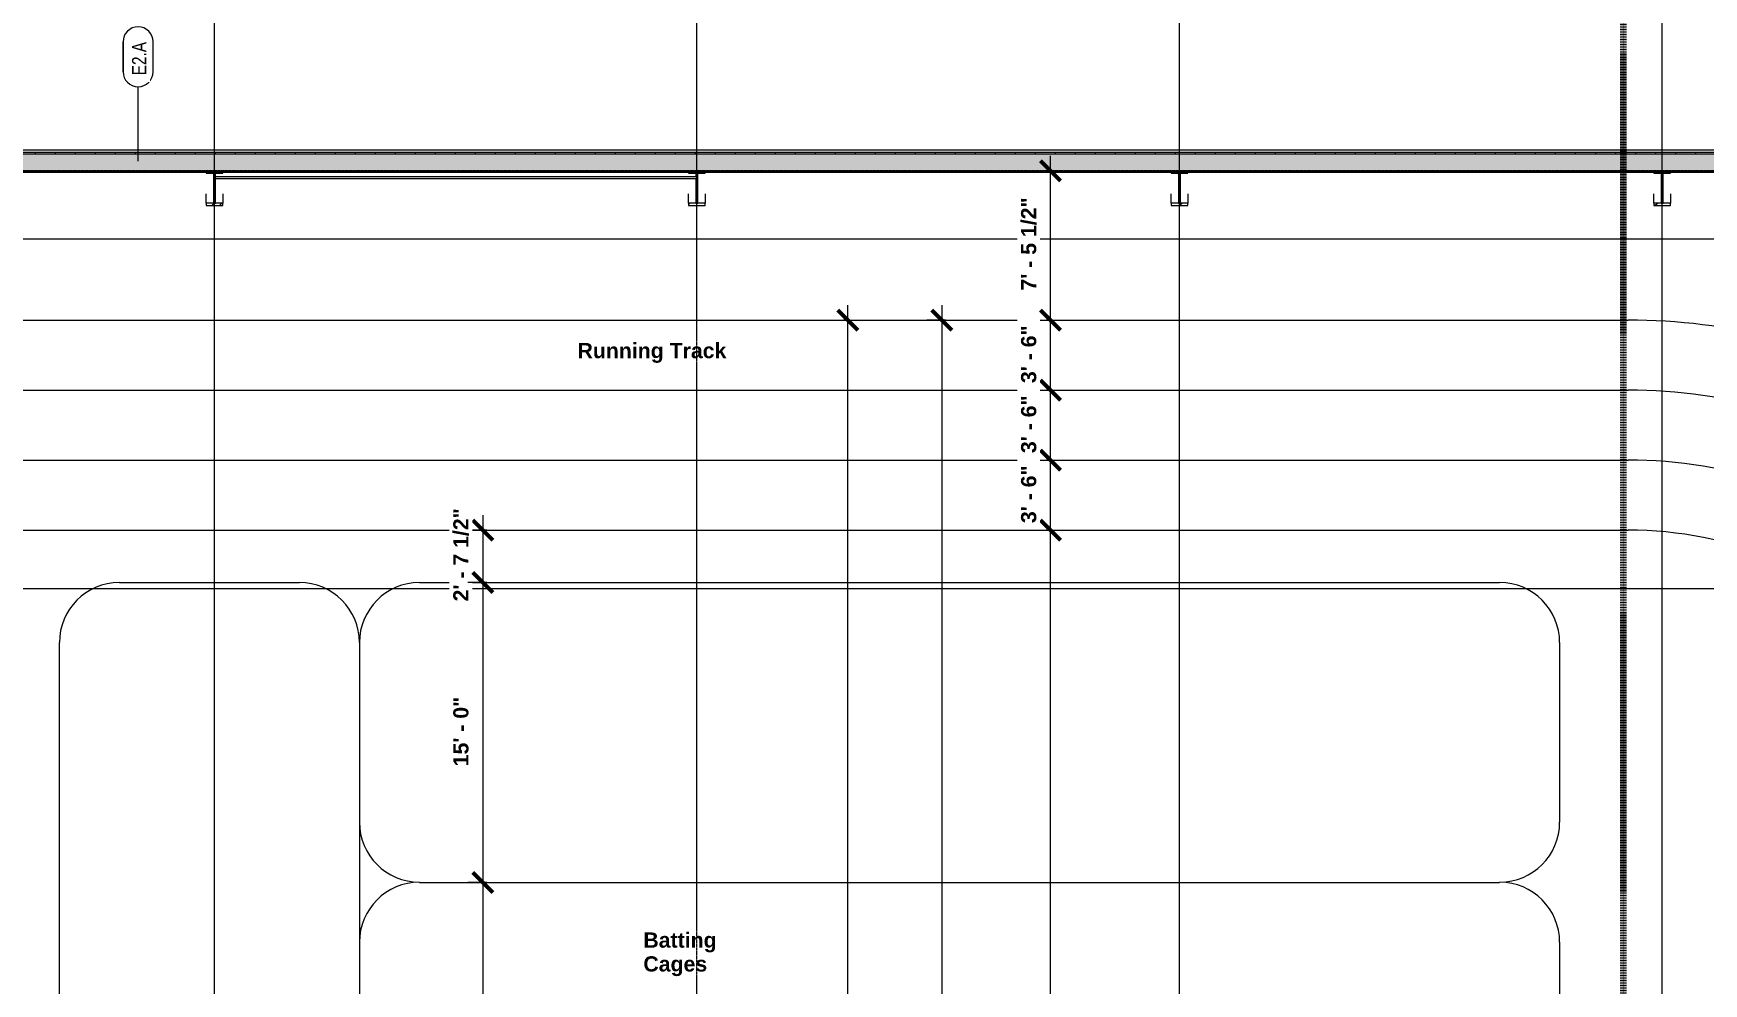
# Model space of a CAD drawing. Header units: inches. Extents: x 21592 to 24810, y -23179 to -20467.
# Drawn here: x 23267 to 24269, y -21622 to -21052 of the extents above; entities that cross this region are included whole.
import ezdxf

# ---------------------------------------------------------------- set-up
doc = ezdxf.new("R2010")
doc.units = ezdxf.units.IN
doc.header["$MEASUREMENT"] = 0
doc.linetypes.add('Dash', pattern=[0.25, 0.125, -0.125])
doc.linetypes.add('Grid Line 1_2_', pattern=[0.875, 0.5, -0.125, 0.125, -0.125])
for name, color, linetype, lineweight in [('A-ANNO-DIMS', 211, 'Continuous', 9), ('A-ANNO-DIMS-96', 211, 'Continuous', 9), ('A-ANNO-MATC', 214, 'Dash', 140), ('A-FLOR-OTLN', 90, 'Continuous', 140), ('A-WALL', 113, 'Continuous', 20), ('A-WALL-IDEN', 211, 'Continuous', 9), ('A-WALL-PATT', 111, 'Continuous', 50), ('G-ANNO-SYMB', 111, 'Continuous', 9), ('G-ANNO-TEXT', 231, 'Continuous', 9), ('S-BEAM', 12, 'Continuous', 20), ('S-GRID', 1, 'Continuous', 9)]:
    doc.layers.add(name, color=color, linetype=linetype, lineweight=lineweight)
doc.styles.add('Arial_B', font='arialbd.ttf', dxfattribs={"height": 9.132806})
doc.styles.add('Century Gothic_1', font='GOTHIC.TTF', dxfattribs={"width": 0.8, "height": 8.622671})
doc.dimstyles.new('OD_Dimension_1', dxfattribs={"dimscale": 12, "dimtxt": 9, "dimasz": 1, "dimexe": 0.75, "dimexo": 0.5, "dimgap": 0.5, "dimtad": 1, "dimdec": 4, "dimrnd": 0.0625, "dimzin": 3, "dimdsep": 46, "dimlunit": 4, "dimtxsty": 'Arial_B', "dimblk1": 'OBLIQUE', "dimblk2": 'OBLIQUE', "dimsah": 1, "dimcen": 0.09, "dimdle": 0.75, "dimazin": 0, "dimtfac": 1, "dimtdec": 4, "dimtix": 1, "dimtmove": 0, "dimatfit": 3, "dimfxl": 1, "dimtvp": 1, "dimtfill": 1, "dimfrac": 2, "dimtolj": 1, "dimtzin": 0, "dimlwd": 13, "dimlwe": 13, "dimarcsym": 2})
pattern_1 = [(225, (24243.89, -22360.053), (9.503515, -9.503515), []), (225, (24243.89, -22374.453), (9.503515, -9.503515), [])]
pattern_2 = [(225, (23954.39, -22360.053), (9.503515, -9.503515), []), (225, (23954.39, -22374.453), (9.503515, -9.503515), [])]
pattern_3 = [(225, (23664.89, -22360.053), (9.503515, -9.503515), []), (225, (23664.89, -22374.453), (9.503515, -9.503515), [])]
pattern_4 = [(225, (23375.39, -22360.053), (9.503515, -9.503515), []), (225, (23375.39, -22374.453), (9.503515, -9.503515), [])]

# ---------------------------------------------------------------- blocks, each defined once
blk = doc.blocks.new('columns and girder2 - one-1334686-Enlarged First Floor Plan _West_')
at = {"layer": 'S-BEAM', "lineweight": 9}
h = blk.add_hatch(dxfattribs=at)
h.set_pattern_fill('FP_20', color=8, style=0, pattern_type=2)
h.set_pattern_definition(pattern_1)
h.paths.add_polyline_path([(-5, -0.5), (-5, -2), (5, -2), (5, -0.5)], flags=0)
h.paths.add_polyline_path([(-5, -17), (-5, -18.5), (5, -18.5), (5, -17)], flags=0)
h.paths.add_polyline_path([(5, -1204.9), (-5, -1204.9), (-5, -1206.4), (5, -1206.4)], flags=0)
h.paths.add_polyline_path([(5, -1224.3), (-5, -1224.3), (-5, -1225), (5, -1225)], flags=0)
h = blk.add_hatch(dxfattribs=at)
h.set_pattern_fill('FP_20', color=8, style=0, pattern_type=2)
h.set_pattern_definition(pattern_1)
h.paths.add_polyline_path([(-0.6, -2), (-0.6, -17), (0.6, -17), (0.6, -2)], flags=0)
h.paths.add_polyline_path([(0.6, -1206.4), (-0.6, -1206.4), (-0.6, -1224.3), (0.6, -1224.3)], flags=0)
at = {"layer": 'S-BEAM', "color": 7}
for p, q in [((5, -1204.9), (-5, -1204.9)), ((-5, -1204.9), (-5, -1206.4)), ((-5, -1206.4), (5, -1206.4)), ((0.6, -1206.4), (-0.6, -1206.4)), ((-0.6, -1206.4), (-0.6, -1224.3)), ((0.6, -1224.3), (0.6, -1206.4)), ((5, -1206.4), (5, -1204.9)), ((5, -1224.3), (-5, -1224.3)), ((-5, -1224.3), (-5, -1225)), ((-0.6, -1224.3), (0.6, -1224.3)), ((5, -1225), (5, -1224.3))]:
    blk.add_line(p, q, dxfattribs=at)
at = {"layer": 'S-BEAM', "color": 43, "lineweight": 13}
for p, q in [((-5, -1211.9), (-5, -1206.4)), ((5, -1206.4), (5, -1211.9))]:
    blk.add_line(p, q, dxfattribs=at)
blk = doc.blocks.new('columns and girder2 - one-V15-Enlarged First Floor Plan _West_')
at = {"layer": 'S-BEAM', "lineweight": 9}
h = blk.add_hatch(dxfattribs=at)
h.set_pattern_fill('FP_21', color=8, style=0, pattern_type=2)
h.set_pattern_definition(pattern_2)
h.paths.add_polyline_path([(-5, -0.5), (-5, -2), (5, -2), (5, -0.5)], flags=0)
h.paths.add_polyline_path([(-5, -17), (-5, -18.5), (5, -18.5), (5, -17)], flags=0)
h.paths.add_polyline_path([(5, -1204.9), (-5, -1204.9), (-5, -1206.4), (5, -1206.4)], flags=0)
h.paths.add_polyline_path([(5, -1224.3), (-5, -1224.3), (-5, -1225), (5, -1225)], flags=0)
h = blk.add_hatch(dxfattribs=at)
h.set_pattern_fill('FP_21', color=8, style=0, pattern_type=2)
h.set_pattern_definition(pattern_2)
h.paths.add_polyline_path([(0.6, -2), (-0.6, -2), (-0.6, -17), (0.6, -17)], flags=0)
h.paths.add_polyline_path([(-0.6, -1206.4), (-0.6, -1224.3), (0.6, -1224.3), (0.6, -1206.4)], flags=0)
at = {"layer": 'S-BEAM', "color": 7}
for p, q in [((5, -1204.9), (-5, -1204.9)), ((-5, -1204.9), (-5, -1206.4)), ((-5, -1206.4), (5, -1206.4)), ((0.6, -1206.4), (-0.6, -1206.4)), ((-0.6, -1206.4), (-0.6, -1224.3)), ((0.6, -1224.3), (0.6, -1206.4)), ((5, -1206.4), (5, -1204.9)), ((5, -1224.3), (-5, -1224.3)), ((-5, -1224.3), (-5, -1225)), ((-0.6, -1224.3), (0.6, -1224.3)), ((5, -1225), (5, -1224.3))]:
    blk.add_line(p, q, dxfattribs=at)
at = {"layer": 'S-BEAM', "color": 43, "lineweight": 13}
for p, q in [((-5, -1211.9), (-5, -1206.4)), ((5, -1206.4), (5, -1211.9))]:
    blk.add_line(p, q, dxfattribs=at)
blk = doc.blocks.new('columns and girder2 - one-V16-Enlarged First Floor Plan _West_')
at = {"layer": 'S-BEAM', "lineweight": 9}
h = blk.add_hatch(dxfattribs=at)
h.set_pattern_fill('FP_22', color=8, style=0, pattern_type=2)
h.set_pattern_definition(pattern_3)
h.paths.add_polyline_path([(-5, -0.5), (-5, -2), (5, -2), (5, -0.5)], flags=0)
h.paths.add_polyline_path([(-5, -17), (-5, -18.5), (5, -18.5), (5, -17), (1.2, -17)], flags=0)
h.paths.add_polyline_path([(1.2, -1204.9), (-5, -1204.9), (-5, -1206.4), (5, -1206.4), (5, -1204.9)], flags=0)
h.paths.add_polyline_path([(5, -1224.3), (-5, -1224.3), (-5, -1225), (5, -1225)], flags=0)
h = blk.add_hatch(dxfattribs=at)
h.set_pattern_fill('FP_22', color=8, style=0, pattern_type=2)
h.set_pattern_definition(pattern_3)
h.paths.add_polyline_path([(0.6, -2), (-0.6, -2), (-0.6, -17), (0.6, -17), (0.6, -5.7), (0, -5.7), (-0.2, -5.6), (-0.3, -5.4), (-0.4, -5.2), (-0.3, -5), (-0.2, -4.8), (-0.1, -4.8), (0.1, -4.7), (0.6, -4.7), (0.6, -3.9)], flags=0)
h.paths.add_polyline_path([(-0.6, -1206.4), (-0.6, -1224.3), (0.6, -1224.3), (0.6, -1222.3), (0, -1222.2), (-0.3, -1222.1), (-0.4, -1221.8), (-0.3, -1221.4), (0, -1221.3), (0.6, -1221.3), (0.6, -1206.4)], flags=0)
at = {"layer": 'S-BEAM', "color": 7}
for p, q in [((5, -1204.9), (-5, -1204.9)), ((-5, -1204.9), (-5, -1206.4)), ((-5, -1206.4), (5, -1206.4)), ((0.6, -1206.4), (-0.6, -1206.4)), ((-0.6, -1206.4), (-0.6, -1224.3)), ((0.6, -1221.3), (0.6, -1206.4)), ((5, -1206.4), (5, -1204.9)), ((0.6, -1224.3), (0.6, -1222.3)), ((5, -1224.3), (-5, -1224.3)), ((-5, -1224.3), (-5, -1225)), ((-0.6, -1224.3), (0.6, -1224.3)), ((5, -1225), (5, -1224.3))]:
    blk.add_line(p, q, dxfattribs=at)
at = {"layer": 'S-BEAM', "color": 43, "lineweight": 13}
for p, q in [((-5, -1211.9), (-5, -1206.4)), ((5, -1206.4), (5, -1211.9))]:
    blk.add_line(p, q, dxfattribs=at)
blk = doc.blocks.new('columns and girder2 - one-V17-Enlarged First Floor Plan _West_')
at = {"layer": 'S-BEAM', "lineweight": 9}
h = blk.add_hatch(dxfattribs=at)
h.set_pattern_fill('FP_23', color=8, style=0, pattern_type=2)
h.set_pattern_definition(pattern_4)
h.paths.add_polyline_path([(-5, -0.5), (-5, -2), (5, -2), (5, -0.5)], flags=0)
h.paths.add_polyline_path([(-5, -17), (-5, -18.5), (5, -18.5), (5, -17)], flags=0)
h.paths.add_polyline_path([(-5, -1204.9), (-5, -1206.4), (5, -1206.4), (5, -1204.9)], flags=0)
h.paths.add_polyline_path([(5, -1224.3), (-5, -1224.3), (-5, -1225), (5, -1225)], flags=0)
h = blk.add_hatch(dxfattribs=at)
h.set_pattern_fill('FP_23', color=8, style=0, pattern_type=2)
h.set_pattern_definition(pattern_4)
h.paths.add_polyline_path([(0.6, -2), (-0.6, -2), (-0.6, -4.7), (0, -4.7), (0.3, -4.9), (0.4, -5.3), (0.3, -5.6), (0, -5.7), (-0.6, -5.7), (-0.6, -17), (0.6, -17), (0.6, -3.9)], flags=0)
h.paths.add_polyline_path([(-0.6, -1206.4), (-0.6, -1221.3), (-0.3, -1221.3), (0, -1221.4), (0.1, -1221.8), (0, -1222.1), (-0.3, -1222.3), (-0.6, -1222.3), (-0.6, -1224.3), (0.6, -1224.3), (0.6, -1206.4)], flags=0)
at = {"layer": 'S-BEAM', "color": 7}
for p, q in [((5, -1204.9), (-5, -1204.9)), ((-5, -1204.9), (-5, -1206.4)), ((-5, -1206.4), (5, -1206.4)), ((0.6, -1206.4), (-0.6, -1206.4)), ((-0.6, -1206.4), (-0.6, -1221.3)), ((0.6, -1224.3), (0.6, -1206.4)), ((5, -1206.4), (5, -1204.9)), ((-0.6, -1222.3), (-0.6, -1224.3)), ((5, -1224.3), (-5, -1224.3)), ((-5, -1224.3), (-5, -1225)), ((-0.6, -1224.3), (0.6, -1224.3)), ((5, -1225), (5, -1224.3))]:
    blk.add_line(p, q, dxfattribs=at)
at = {"layer": 'S-BEAM', "color": 43, "lineweight": 13}
for p, q in [((-5, -1211.9), (-5, -1206.4)), ((5, -1206.4), (5, -1211.9))]:
    blk.add_line(p, q, dxfattribs=at)
blk = doc.blocks.new('Round Bar - 1_-1262143-Enlarged First Floor Plan _West_')
at = {"layer": 'S-BEAM', "color": 43, "lineweight": 13}
for p, q in [((23520.7, -21137.8), (23375.7, -21137.8)), ((23375.7, -21138.8), (23520.7, -21138.8))]:
    blk.add_line(p, q, dxfattribs=at)
for start_param, end_param in [(0, 3.141593), (3.141593, 6.283185)]:
    blk.add_ellipse((23375.7, -21138.3), major_axis=(0, 0.5), ratio=0.802206, start_param=start_param, end_param=end_param, dxfattribs=at)
blk = doc.blocks.new('Round Bar - 1_-1262172-Enlarged First Floor Plan _West_')
at = {"layer": 'S-BEAM', "color": 43, "lineweight": 13}
for p, q in [((23664.9, -21137.8), (23519.9, -21137.8)), ((23519.9, -21138.8), (23664.9, -21138.8))]:
    blk.add_line(p, q, dxfattribs=at)
for start_param, end_param in [(0, 3.141593), (3.141593, 6.283185)]:
    blk.add_ellipse((23664.9, -21138.3), major_axis=(0, 0.5), ratio=0.802206, start_param=start_param, end_param=end_param, dxfattribs=at)
blk = doc.blocks.new('Wall Tag - 1_4_-1369832-Enlarged First Floor Plan _West_')
at = {"layer": 'A-WALL-IDEN', "color": 153}
for p, q in [((-0.082, 0.097), (0.105, 0.097)), ((0.105, 0.097), (-0.082, 0.097)), ((-0.082, -0.091), (0.105, -0.091)), ((-0.082, -0.091), (0.105, -0.091))]:
    blk.add_line(p, q, dxfattribs=at)
for centre, start, end in [((-0.082, 0.003), 90, 270), ((-0.082, 0.003), 90, 270), ((0.105, 0.003), 270, 90), ((0.105, 0.003), 270, 90)]:
    blk.add_arc(centre, 0.0937, start, end, dxfattribs=at)
blk = doc.blocks.new('DIMBLOCK30-Enlarged First Floor Plan _West_')
at = {"layer": 'A-ANNO-DIMS-96', "lineweight": 50}
for p, q in [((23877, -21349.8), (23871, -21343.8)), ((23877, -21349.8), (23883, -21355.8)), ((23877, -22132.8), (23871, -22126.8)), ((23877, -22132.8), (23883, -22138.8))]:
    blk.add_line(p, q, dxfattribs=at)
at = {"layer": 'A-ANNO-DIMS-96', "lineweight": 13}
for p, q in [((23874.5, -21349.8), (23886, -21349.8)), ((23877, -21349.8), (23874.5, -21349.8)), ((23877, -22132.8), (23877, -21349.8)), ((23874.5, -22132.8), (23886, -22132.8)), ((23877, -22132.8), (23874.5, -22132.8))]:
    blk.add_line(p, q, dxfattribs=at)
at = {"layer": 'A-ANNO-DIMS-96', "color": 0, "lineweight": 13, "insert": (23859.3, -21761.5), "char_height": 9.13, "width": 48.514, "attachment_point": 1, "rotation": 90, "line_spacing_factor": 0.938532, "style": 'Arial_B', "bg_fill": 3, "box_fill_scale": 1.25, "bg_fill_color": 0, "bg_fill_transparency": 0}
blk.add_mtext('65\' - 3"', dxfattribs=at)
blk = doc.blocks.new('_Oblique')
at = {"color": 0, "linetype": 'ByBlock', "lineweight": -2}
blk.add_line((-0.5, -0.5), (0.5, 0.5), dxfattribs=at)
blk = doc.blocks.new('DIMBLOCK31-Enlarged First Floor Plan _West_')
at = {"layer": 'A-ANNO-DIMS-96', "lineweight": 50}
for p, q in [((23877, -21307.8), (23871, -21301.8)), ((23877, -21307.8), (23883, -21313.8)), ((23877, -21349.8), (23871, -21343.8)), ((23877, -21349.8), (23883, -21355.8))]:
    blk.add_line(p, q, dxfattribs=at)
at = {"layer": 'A-ANNO-DIMS-96', "lineweight": 13}
for p, q in [((23874.5, -21307.8), (23886, -21307.8)), ((23877, -21307.8), (23874.5, -21307.8)), ((23877, -21349.8), (23877, -21307.8)), ((23874.5, -21349.8), (23886, -21349.8)), ((23877, -21349.8), (23874.5, -21349.8))]:
    blk.add_line(p, q, dxfattribs=at)
at = {"layer": 'A-ANNO-DIMS-96', "color": 0, "lineweight": 13, "insert": (23859.3, -21345.6), "char_height": 9.13, "width": 40.286, "attachment_point": 1, "rotation": 90, "line_spacing_factor": 0.938532, "style": 'Arial_B', "bg_fill": 3, "box_fill_scale": 1.25, "bg_fill_color": 0, "bg_fill_transparency": 0}
blk.add_mtext('3\' - 6"', dxfattribs=at)
blk = doc.blocks.new('DIMBLOCK32-Enlarged First Floor Plan _West_')
at = {"layer": 'A-ANNO-DIMS-96', "lineweight": 50}
for p, q in [((23877, -21265.8), (23871, -21259.8)), ((23877, -21265.8), (23883, -21271.8)), ((23877, -21307.8), (23871, -21301.8)), ((23877, -21307.8), (23883, -21313.8))]:
    blk.add_line(p, q, dxfattribs=at)
at = {"layer": 'A-ANNO-DIMS-96', "lineweight": 13}
for p, q in [((23874.5, -21265.8), (23886, -21265.8)), ((23877, -21265.8), (23874.5, -21265.8)), ((23877, -21307.8), (23877, -21265.8)), ((23874.5, -21307.8), (23886, -21307.8)), ((23877, -21307.8), (23874.5, -21307.8))]:
    blk.add_line(p, q, dxfattribs=at)
at = {"layer": 'A-ANNO-DIMS-96', "color": 0, "lineweight": 13, "insert": (23859.3, -21303.6), "char_height": 9.13, "width": 40.286, "attachment_point": 1, "rotation": 90, "line_spacing_factor": 0.938532, "style": 'Arial_B', "bg_fill": 3, "box_fill_scale": 1.25, "bg_fill_color": 0, "bg_fill_transparency": 0}
blk.add_mtext('3\' - 6"', dxfattribs=at)
blk = doc.blocks.new('DIMBLOCK33-Enlarged First Floor Plan _West_')
at = {"layer": 'A-ANNO-DIMS-96', "lineweight": 50}
for p, q in [((23877, -21223.8), (23871, -21217.8)), ((23877, -21223.8), (23883, -21229.8)), ((23877, -21265.8), (23871, -21259.8)), ((23877, -21265.8), (23883, -21271.8))]:
    blk.add_line(p, q, dxfattribs=at)
at = {"layer": 'A-ANNO-DIMS-96', "lineweight": 13}
for p, q in [((23874.5, -21223.8), (23886, -21223.8)), ((23877, -21223.8), (23874.5, -21223.8)), ((23877, -21265.8), (23877, -21223.8)), ((23874.5, -21265.8), (23886, -21265.8)), ((23877, -21265.8), (23874.5, -21265.8))]:
    blk.add_line(p, q, dxfattribs=at)
at = {"layer": 'A-ANNO-DIMS-96', "color": 0, "lineweight": 13, "insert": (23859.3, -21261.6), "char_height": 9.13, "width": 40.286, "attachment_point": 1, "rotation": 90, "line_spacing_factor": 0.938532, "style": 'Arial_B', "bg_fill": 3, "box_fill_scale": 1.25, "bg_fill_color": 0, "bg_fill_transparency": 0}
blk.add_mtext('3\' - 6"', dxfattribs=at)
blk = doc.blocks.new('DIMBLOCK34-Enlarged First Floor Plan _West_')
at = {"layer": 'A-ANNO-DIMS-96', "lineweight": 50}
for p, q in [((23877, -21134.3), (23871, -21128.3)), ((23877, -21134.3), (23883, -21140.3)), ((23877, -21223.8), (23871, -21217.8)), ((23877, -21223.8), (23883, -21229.8))]:
    blk.add_line(p, q, dxfattribs=at)
at = {"layer": 'A-ANNO-DIMS-96', "lineweight": 13}
for p, q in [((23877, -21223.8), (23877, -21125.3)), ((23874.5, -21134.3), (23886, -21134.3)), ((23877, -21134.3), (23874.5, -21134.3)), ((23874.5, -21223.8), (23886, -21223.8)), ((23877, -21223.8), (23874.5, -21223.8))]:
    blk.add_line(p, q, dxfattribs=at)
at = {"layer": 'A-ANNO-DIMS-96', "color": 0, "lineweight": 13, "insert": (23859.3, -21206.1), "char_height": 9.133, "width": 64.971, "attachment_point": 1, "rotation": 90, "line_spacing_factor": 0.938532, "style": 'Arial_B', "bg_fill": 3, "box_fill_scale": 1.25, "bg_fill_color": 0, "bg_fill_transparency": 0}
blk.add_mtext('7\' - 5 1/2"', dxfattribs=at)
blk = doc.blocks.new('DIMBLOCK39-Enlarged First Floor Plan _West_')
at = {"layer": 'A-ANNO-DIMS-96', "lineweight": 50}
for p, q in [((23811.7, -21223.8), (23805.7, -21217.8)), ((23811.7, -21223.8), (23817.7, -21229.8)), ((23811.7, -22258.8), (23805.7, -22252.8)), ((23811.7, -22258.8), (23817.7, -22264.8))]:
    blk.add_line(p, q, dxfattribs=at)
at = {"layer": 'A-ANNO-DIMS-96', "lineweight": 13}
for p, q in [((23811.7, -21214.8), (23811.7, -22267.8)), ((23814.2, -21223.8), (23802.7, -21223.8)), ((23811.7, -21223.8), (23814.2, -21223.8)), ((23814.2, -22258.8), (23802.7, -22258.8)), ((23811.7, -22258.8), (23814.2, -22258.8))]:
    blk.add_line(p, q, dxfattribs=at)
at = {"layer": 'A-ANNO-DIMS-96', "color": 0, "lineweight": 13, "insert": (23794, -21761.5), "char_height": 9.13, "width": 48.514, "attachment_point": 1, "rotation": 90, "line_spacing_factor": 0.938532, "style": 'Arial_B', "bg_fill": 3, "box_fill_scale": 1.25, "bg_fill_color": 0, "bg_fill_transparency": 0}
blk.add_mtext('86\' - 3"', dxfattribs=at)
blk = doc.blocks.new('DIMBLOCK40-Enlarged First Floor Plan _West_')
at = {"layer": 'A-ANNO-DIMS-96', "lineweight": 13}
for p, q in [((23536.4, -21340.8), (23536.4, -21381.3)), ((23538.9, -21349.8), (23527.4, -21349.8)), ((23536.4, -21349.8), (23538.9, -21349.8)), ((23538.9, -21381.3), (23527.4, -21381.3)), ((23536.4, -21381.3), (23538.9, -21381.3))]:
    blk.add_line(p, q, dxfattribs=at)
at = {"layer": 'A-ANNO-DIMS-96', "lineweight": 50}
for p, q in [((23536.4, -21349.8), (23530.4, -21343.8)), ((23536.4, -21349.8), (23542.4, -21355.8)), ((23536.4, -21381.3), (23530.4, -21375.3)), ((23536.4, -21381.3), (23542.4, -21387.3))]:
    blk.add_line(p, q, dxfattribs=at)
at = {"layer": 'A-ANNO-DIMS-96', "color": 0, "lineweight": 13, "insert": (23518.7, -21392.6), "char_height": 9.133, "width": 64.971, "attachment_point": 1, "rotation": 90, "line_spacing_factor": 0.938532, "style": 'Arial_B', "bg_fill": 3, "box_fill_scale": 1.25, "bg_fill_color": 0, "bg_fill_transparency": 0}
blk.add_mtext('2\' - 7 1/2"', dxfattribs=at)
blk = doc.blocks.new('DIMBLOCK41-Enlarged First Floor Plan _West_')
at = {"layer": 'A-ANNO-DIMS-96', "lineweight": 50}
for p, q in [((23536.4, -21381.3), (23530.4, -21375.3)), ((23536.4, -21381.3), (23542.4, -21387.3)), ((23536.4, -21561.3), (23530.4, -21555.3)), ((23536.4, -21561.3), (23542.4, -21567.3))]:
    blk.add_line(p, q, dxfattribs=at)
at = {"layer": 'A-ANNO-DIMS-96', "lineweight": 13}
for p, q in [((23538.9, -21381.3), (23527.4, -21381.3)), ((23536.4, -21381.3), (23536.4, -21561.3)), ((23536.4, -21381.3), (23538.9, -21381.3)), ((23538.9, -21561.3), (23527.4, -21561.3)), ((23536.4, -21561.3), (23538.9, -21561.3))]:
    blk.add_line(p, q, dxfattribs=at)
at = {"layer": 'A-ANNO-DIMS-96', "color": 0, "lineweight": 13, "insert": (23518.7, -21491.5), "char_height": 9.13, "width": 48.514, "attachment_point": 1, "rotation": 90, "line_spacing_factor": 0.938532, "style": 'Arial_B', "bg_fill": 3, "box_fill_scale": 1.25, "bg_fill_color": 0, "bg_fill_transparency": 0}
blk.add_mtext('15\' - 0"', dxfattribs=at)
blk = doc.blocks.new('DIMBLOCK42-Enlarged First Floor Plan _West_')
at = {"layer": 'A-ANNO-DIMS-96', "lineweight": 13}
for p, q in [((23538.9, -21561.3), (23527.4, -21561.3)), ((23536.4, -21561.3), (23536.4, -21741.3)), ((23536.4, -21561.3), (23538.9, -21561.3)), ((23538.9, -21741.3), (23527.4, -21741.3)), ((23536.4, -21741.3), (23538.9, -21741.3))]:
    blk.add_line(p, q, dxfattribs=at)
at = {"layer": 'A-ANNO-DIMS-96', "lineweight": 50}
for p, q in [((23536.4, -21561.3), (23530.4, -21555.3)), ((23536.4, -21561.3), (23542.4, -21567.3)), ((23536.4, -21741.3), (23530.4, -21735.3)), ((23536.4, -21741.3), (23542.4, -21747.3))]:
    blk.add_line(p, q, dxfattribs=at)
at = {"layer": 'A-ANNO-DIMS-96', "color": 0, "lineweight": 13, "insert": (23518.7, -21671.5), "char_height": 9.13, "width": 48.514, "attachment_point": 1, "rotation": 90, "line_spacing_factor": 0.938532, "style": 'Arial_B', "bg_fill": 3, "box_fill_scale": 1.25, "bg_fill_color": 0, "bg_fill_transparency": 0}
blk.add_mtext('15\' - 0"', dxfattribs=at)
blk = doc.blocks.new('DIMBLOCK51-Enlarged First Floor Plan _West_')
at = {"layer": 'A-ANNO-DIMS-96', "lineweight": 50}
for p, q in [((23755.3, -21223.8), (23749.3, -21217.8)), ((23755.3, -21223.8), (23761.3, -21229.8)), ((23755.3, -22258.8), (23749.3, -22252.8)), ((23755.3, -22258.8), (23761.3, -22264.8))]:
    blk.add_line(p, q, dxfattribs=at)
at = {"layer": 'A-ANNO-DIMS-96', "lineweight": 13}
for p, q in [((23755.3, -22258.8), (23755.3, -21214.8)), ((23752.8, -21223.8), (23764.3, -21223.8)), ((23755.3, -21223.8), (23752.8, -21223.8)), ((23752.8, -22258.8), (23764.3, -22258.8)), ((23755.3, -22258.8), (23752.8, -22258.8))]:
    blk.add_line(p, q, dxfattribs=at)
at = {"layer": 'A-ANNO-DIMS-96', "color": 0, "lineweight": 13, "insert": (23737.6, -21761.5), "char_height": 9.13, "width": 48.514, "attachment_point": 1, "rotation": 90, "line_spacing_factor": 0.938532, "style": 'Arial_B', "bg_fill": 3, "box_fill_scale": 1.25, "bg_fill_color": 0, "bg_fill_transparency": 0}
blk.add_mtext('86\' - 3"', dxfattribs=at)

msp = doc.modelspace()

# ---------------------------------------------------------------- hatches: boundary and pattern name
at = {"layer": 'A-WALL-PATT', "lineweight": 9}
h = msp.add_hatch(dxfattribs=at)
h.set_pattern_fill('FP_7', color=8, style=0, pattern_type=2)
h.set_pattern_definition([(161.57, (0.48, 0.48), (-3.839953776, -1.544e-05), [0, -27.322, 3.034, 0]), (18.43, (-0.48, 0.48), (-3.839953776, 1.544e-05), [0, -27.322, 3.034, 0]), (108.43, (0.48, 0.48), (1.919622, -9.60052459), [9.106, -21.25]), (71.57, (-0.48, 0.48), (1.919622, 9.60052459), [9.106, -21.25])])
h.paths.add_polyline_path([(22783.89023, -21134.30281), (22847.01523, -21134.30281), (22847.01523, -21128.42781), (22847.76523, -21128.42781), (22847.76523, -21124.30281), (22781.39023, -21124.30281), (22781.39023, -21134.30281), (22782.39023, -21134.30281)], flags=0)
h.paths.add_polyline_path([(23200.45701, -21134.30281), (24312.22821, -21134.30281), (24312.22821, -21124.30281), (23072.76523, -21124.30281), (23072.76523, -21128.42781), (23073.51523, -21128.42781), (23073.51523, -21134.30281), (23126.33893, -21134.30281)], flags=0)
h.paths.add_polyline_path([(22920.51523, -21134.30281), (22928.01523, -21134.30281), (22928.01523, -21128.42781), (22928.76523, -21128.42781), (22928.76523, -21124.30281), (22919.76523, -21124.30281), (22919.76523, -21128.42781), (22920.51523, -21128.42781)], flags=0)
h = msp.add_hatch(dxfattribs=at)
h.set_pattern_fill('FP_10', color=8, style=0, pattern_type=2)
h.set_pattern_definition([(0, (0, 0), (0, 12), []), (90, (0, 0), (-12, 7e-16), [])])
h.paths.add_polyline_path([(22782.39023, -21124.30281), (22847.76523, -21124.30281), (22847.76523, -21123.30281), (22782.39023, -21123.30281)], flags=0)
h.paths.add_polyline_path([(23719.28357, -21124.30281), (24312.22821, -21124.30281), (24312.22821, -21123.30281), (23072.76523, -21123.30281), (23072.76523, -21124.30281), (23645.16549, -21124.30281)], flags=0)
h.paths.add_polyline_path([(22928.76523, -21124.30281), (22928.76523, -21123.30281), (22919.76523, -21123.30281), (22919.76523, -21124.30281)], flags=0)

# ---------------------------------------------------------------- linework, layer by layer
at = {"layer": 'A-ANNO-MATC', "color": 163}
msp.add_line((24220.4473, -20466.80665), (24220.4473, -23129.8711), dxfattribs=at)
at = {"layer": 'A-FLOR-OTLN', "color": 43, "lineweight": 13}
for p, q in [((23241.38923, -21223.8101), (24223.42117, -21223.8101)), ((23241.38923, -21265.8101), (24223.42117, -21265.8101)), ((23241.38923, -21307.8101), (24223.42117, -21307.8101)), ((23241.38923, -21349.8101), (24223.42117, -21349.8101)), ((23318.4052, -21381.29503), (23426.4052, -21381.29503)), ((23498.4052, -21381.29503), (24146.4052, -21381.29503)), ((23282.4052, -22065.29503), (23282.4052, -21417.29503)), ((23462.4052, -21417.29503), (23462.4052, -22065.29503)), ((24182.4052, -21417.29503), (24182.4052, -21525.03899)), ((23498.4052, -21561.29503), (24146.4052, -21561.29503)), ((24182.4052, -21597.03899), (24182.4052, -21705.12434))]:
    msp.add_line(p, q, dxfattribs=at)
for centre, radius, start, end in [((24223.42117, -21583.8101), 360, 75.7157255, 90), ((24223.42117, -21583.8101), 318, 73.78146286, 90), ((24223.42117, -21583.8101), 276, 71.22526649, 90), ((24223.42117, -21583.8101), 234, 67.6907955, 90), ((23318.4052, -21417.29503), 36, 90, 180), ((23426.4052, -21417.29503), 36, 0, 90), ((23498.4052, -21417.29503), 36, 90, 180), ((24146.4052, -21417.29503), 36, 0, 90), ((23498.4052, -21525.03899), 36, 180, 270), ((24146.4052, -21525.03899), 36, 270, 0), ((23498.4052, -21597.03899), 36, 90, 180), ((24146.4052, -21597.03899), 36, 0, 90)]:
    msp.add_arc(centre, radius, start, end, dxfattribs=at)
at = {"layer": 'A-WALL', "color": 7}
for p, q in [((24312.22821, -21121.80281), (23072.76523, -21121.80281)), ((24312.22821, -21123.30281), (23072.76523, -21123.30281)), ((24312.22821, -21124.30281), (23072.76523, -21124.30281)), ((23072.76523, -21135.05281), (24312.22821, -21135.05281)), ((23073.51523, -21134.30281), (24312.22821, -21134.30281))]:
    msp.add_line(p, q, dxfattribs=at)
at = {"layer": 'A-WALL-IDEN', "color": 153}
msp.add_line((23329.61829, -21128.42781), (23329.61829, -21083.82313), dxfattribs=at)
at = {"layer": 'G-ANNO-SYMB'}
msp.add_line((24579.57542, -21175.34566), (22772.63634, -21175.34566), dxfattribs=at)
at = {"layer": 'S-GRID', "linetype": 'Grid Line 1_2_'}
for p, q in [((23375.39023, -23071.83025), (23375.39023, -20713.12653)), ((23664.89023, -23071.83025), (23664.89023, -20713.12653)), ((23954.39023, -23071.83025), (23954.39023, -20713.12653)), ((24243.89023, -23071.83025), (24243.89023, -20713.12653)), ((23375.39023, -23130.6211), (23375.39023, -20902.42781)), ((23954.39023, -23130.6211), (23954.39023, -20902.42781)), ((24243.89023, -23130.6211), (24243.89023, -20902.42781)), ((24694.78907, -21124.30281), (22748.01523, -21124.30281)), ((24742.78907, -21134.30281), (22748.01523, -21134.30281)), ((24479.10753, -21385.05281), (21657.56096, -21385.05281)), ((24742.78907, -21385.05281), (21790.20666, -21385.05281))]:
    msp.add_line(p, q, dxfattribs=at)

# ---------------------------------------------------------------- block references
at = {"layer": 'A-WALL-IDEN', "color": 153, "xscale": 95.99999999999994, "yscale": 95.99999999999994, "zscale": 95.99999999999994, "rotation": 89.99999999999991}
msp.add_blockref('Wall Tag - 1_4_-1369832-Enlarged First Floor Plan _West_', (23329.912, -21066.92781), dxfattribs=at)
at = {"layer": 'S-BEAM', "color": 43, "lineweight": 13, "rotation": 180}
for name, p in [('columns and girder2 - one-V17-Enlarged First Floor Plan _West_', (23375.39023, -22360.05281)), ('columns and girder2 - one-V16-Enlarged First Floor Plan _West_', (23664.89023, -22360.05281)), ('columns and girder2 - one-V15-Enlarged First Floor Plan _West_', (23954.39023, -22360.05281)), ('columns and girder2 - one-1334686-Enlarged First Floor Plan _West_', (24243.89023, -22360.05281))]:
    msp.add_blockref(name, p, dxfattribs=at)
at = {"layer": 'S-BEAM', "color": 43, "lineweight": 13}
for name in ['Round Bar - 1_-1262143-Enlarged First Floor Plan _West_', 'Round Bar - 1_-1262172-Enlarged First Floor Plan _West_']:
    msp.add_blockref(name, (0, 0), dxfattribs=at)

# ---------------------------------------------------------------- next in the draw order: texts
at = {"layer": 'A-WALL-IDEN', "insert": (23325.97766, -21066.95667), "char_height": 8.622671, "width": 23.76, "attachment_point": 2, "rotation": 90, "line_spacing_factor": 0.984117, "style": 'Century Gothic_1', "bg_fill": 3, "box_fill_scale": 1.25, "bg_fill_color": 0, "bg_fill_transparency": 0}
msp.add_mtext('E2.A', dxfattribs=at)
at = {"layer": 'G-ANNO-TEXT', "color": 153, "attachment_point": 1, "line_spacing_factor": 0.938532, "style": 'Arial_B', "bg_fill": 3, "box_fill_scale": 1.25, "bg_fill_color": 0, "bg_fill_transparency": 0}
for s, insert, char_height, width in [('Running Track', (23593.22036, -21237.54105), 9.1328058, 103.68), ('Batting\\PCages', (23632.73538, -21591.17673), 9.132806, 51.084)]:
    msp.add_mtext(s, dxfattribs=dict(at, insert=insert, char_height=char_height, width=width))

# ---------------------------------------------------------------- next in the draw order: dimensions: what is measured, and where the dimension line sits
at = {"layer": 'A-ANNO-DIMS', "lineweight": 13}
for base, p1, p2, override, picture, middle in [((23755.27544, -21223.8101), (23746.79016, -22258.77996), (23746.79016, -21223.8101), {"dimpost": '<>', "dimfxl": 1034.969864}, 'DIMBLOCK51-Enlarged First Floor Plan _West_', (23744.60936, -21741.29503)), ((23811.68861, -22258.77996), (23820.17389, -21223.8101), (23820.17389, -22258.77996), {"dimpost": '<>', "dimfxl": 1034.969864}, 'DIMBLOCK39-Enlarged First Floor Plan _West_', (23801.02253, -21741.29503)), ((23536.44943, -21381.29503), (23544.93471, -21349.8101), (23544.93471, -21381.29503), {"dimpost": '<>', "dimfxl": 31.484932}, 'DIMBLOCK40-Enlarged First Floor Plan _West_', (23525.72728, -21365.55257)), ((23877.02019, -21349.8101), (23868.53491, -22132.77996), (23868.53491, -21349.8101), {"dimpost": '<>', "dimfxl": 782.969864}, 'DIMBLOCK30-Enlarged First Floor Plan _West_', (23866.35722, -21741.29503))]:
    dim = msp.add_linear_dim(base=base, p1=p1, p2=p2, angle=90, dimstyle='OD_Dimension_1', override=override, dxfattribs=at)
    dim.commit()
    dim.dimension.update_dxf_attribs({"geometry": picture, "text_midpoint": middle})

# ---------------------------------------------------------------- next in the draw order: linework, layer by layer
at = {"layer": 'S-GRID', "linetype": 'Grid Line 1_2_'}
msp.add_line((23664.89023, -23130.6211), (23664.89023, -20902.42781), dxfattribs=at)

# ---------------------------------------------------------------- next in the draw order: dimensions: what is measured, and where the dimension line sits
at = {"layer": 'A-ANNO-DIMS', "lineweight": 13}
for base, p1, p2, override, picture, middle in [((23877.02019, -21307.8101), (23868.53491, -21349.8101), (23868.53491, -21307.8101), {"dimpost": '<>', "dimfxl": 42}, 'DIMBLOCK31-Enlarged First Floor Plan _West_', (23866.35722, -21328.8101)), ((23536.44943, -21561.29503), (23544.93471, -21381.29503), (23544.93471, -21561.29503), {"dimpost": '<>', "dimfxl": 180}, 'DIMBLOCK41-Enlarged First Floor Plan _West_', (23525.78647, -21471.29503))]:
    dim = msp.add_linear_dim(base=base, p1=p1, p2=p2, angle=90, dimstyle='OD_Dimension_1', override=override, dxfattribs=at)
    dim.commit()
    dim.dimension.update_dxf_attribs({"geometry": picture, "text_midpoint": middle})

# ---------------------------------------------------------------- next in the draw order: dimensions: what is measured, and where the dimension line sits
for base, p1, p2, override, picture, middle in [((23877.02019, -21265.8101), (23868.53491, -21307.8101), (23868.53491, -21265.8101), {"dimpost": '<>', "dimfxl": 42}, 'DIMBLOCK32-Enlarged First Floor Plan _West_', (23866.35722, -21286.8101)), ((23536.44943, -21741.29503), (23544.93471, -21561.29503), (23544.93471, -21741.29503), {"dimpost": '<>', "dimfxl": 180}, 'DIMBLOCK42-Enlarged First Floor Plan _West_', (23525.78647, -21651.29503))]:
    dim = msp.add_linear_dim(base=base, p1=p1, p2=p2, angle=90, dimstyle='OD_Dimension_1', override=override, dxfattribs=at)
    dim.commit()
    dim.dimension.update_dxf_attribs({"geometry": picture, "text_midpoint": middle})

# ---------------------------------------------------------------- next in the draw order: dimensions: what is measured, and where the dimension line sits
dim = msp.add_linear_dim(base=(23877.02019, -21223.8101), p1=(23868.53491, -21265.8101), p2=(23868.53491, -21223.8101), angle=90, dimstyle='OD_Dimension_1', override={"dimpost": '<>', "dimfxl": 42}, dxfattribs=at)
dim.commit()
dim.dimension.update_dxf_attribs({"geometry": 'DIMBLOCK33-Enlarged First Floor Plan _West_', "text_midpoint": (23866.35722, -21244.8101)})

# ---------------------------------------------------------------- next in the draw order: dimensions: what is measured, and where the dimension line sits
dim = msp.add_linear_dim(base=(23877.02019, -21134.30281), p1=(23868.53491, -21223.8101), p2=(23868.53491, -21134.30281), angle=90, dimstyle='OD_Dimension_1', override={"dimpost": '<>', "dimfxl": 89.50729}, dxfattribs=at)
dim.commit()
dim.dimension.update_dxf_attribs({"geometry": 'DIMBLOCK34-Enlarged First Floor Plan _West_', "text_midpoint": (23866.29804, -21179.05646)})

doc.saveas('drawing.dxf')
